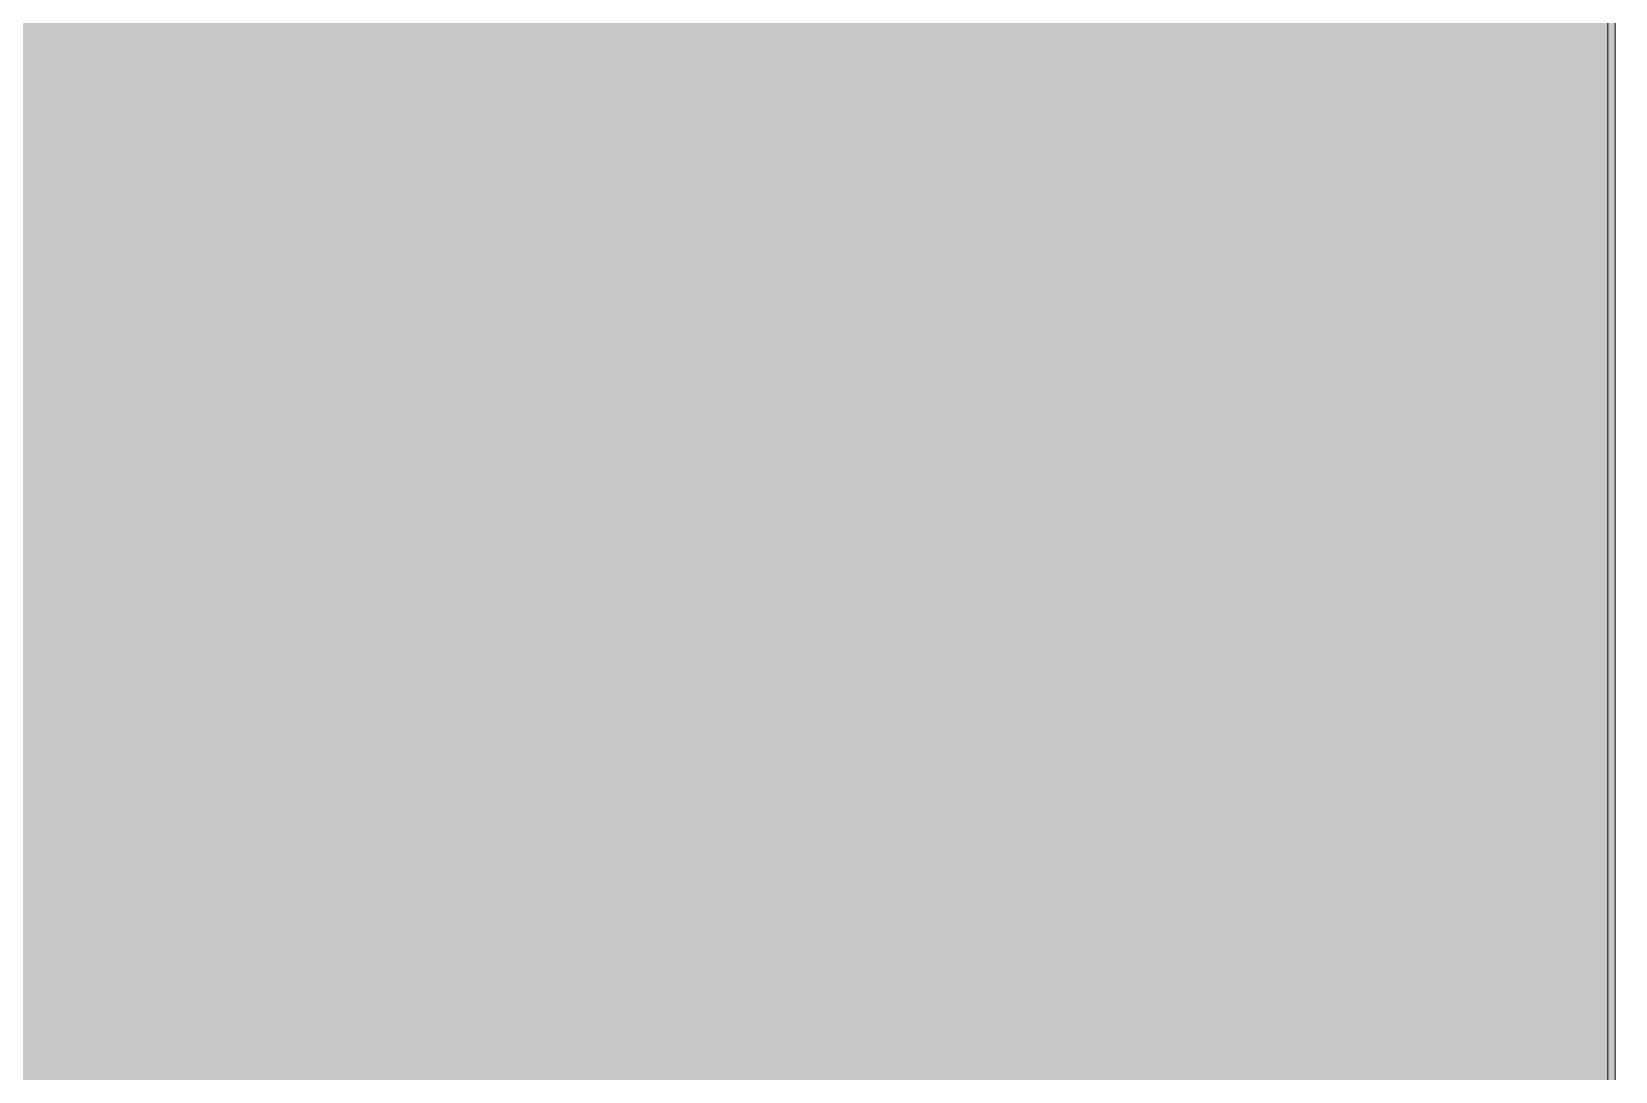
# Model space of a CAD drawing. Header units: millimetres. Extents: x -3817 to 677485, y -22715 to 103890.
# Drawn here: x -307.121 to -305.467, y -19571.06 to -19569.974 of the extents above; entities that cross this region are included whole.
import ezdxf

# ---------------------------------------------------------------- set-up
doc = ezdxf.new("R2010")
doc.units = ezdxf.units.MM
doc.layers.add('PDF _Геометрия', color=7, linetype='Continuous', true_color=0x1d1d1d)
doc.layers.add('PDF _Сплошная заливка', color=7, linetype='Continuous', true_color=0xffffff)

msp = doc.modelspace()

# ---------------------------------------------------------------- hatches: boundary and pattern name
at = {"layer": 'PDF _Сплошная заливка', "transparency": 33554559}
h = msp.add_hatch(color=256, dxfattribs=at)
h.paths.add_polyline_path([(-345.78, -19602.5344), (-305.4665, -19602.5344), (-305.4665, -19522.1436), (-321.3399, -19522.1436), (-321.4108, -19521.6416), (-332.749, -19521.6416), (-332.749, -19522.1436), (-348.7721, -19522.1436), (-348.7721, -19563.087), (-349.087, -19563.087), (-349.087, -19599.7688), (-345.78, -19599.7763), (-345.78, -19601.8635)], flags=0)
h.paths.add_polyline_path([(-332.3553, -19520.4054), (-321.3399, -19520.4054), (-321.4108, -19520.2539), (-332.749, -19520.2539), (-332.749, -19520.4054), (-332.434, -19520.4054)], flags=0)

# ---------------------------------------------------------------- linework, layer by layer
at = {"layer": 'PDF _Геометрия', "color": 253, "lineweight": 9, "true_color": 0xaaaaaa}
msp.add_lwpolyline([(-349.087, -19563.087), (-349.087, -19599.7688), (-345.78, -19599.7688), (-345.78, -19602.5344), (-318.0645, -19602.5344), (-305.4665, -19602.5344), (-305.4665, -19522.1436), (-321.3399, -19522.1436), (-321.3399, -19521.6416)], dxfattribs=at)
at = {"layer": 'PDF _Геометрия', "color": 7, "lineweight": 9}
msp.add_lwpolyline([(-305.4743, -19570.1392), (-305.4743, -19569.8948), (-305.4743, -19569.7162), (-305.4743, -19569.6149), (-305.4743, -19569.5787), (-305.4743, -19569.6028), (-305.4743, -19569.6825), (-305.4743, -19569.813), (-305.4743, -19569.9896), (-305.4743, -19570.2075), (-305.4743, -19570.4619), (-305.4743, -19570.6301), (-305.4743, -19570.7888), (-305.4743, -19570.9119), (-305.4743, -19570.9731), (-305.4743, -19570.9461), (-305.4743, -19570.8597), (-305.4743, -19570.7229), (-305.4743, -19570.5487), (-305.4743, -19570.3499)], close=True, dxfattribs=at)
for points in [[(-305.4743, -19569.8648), (-305.4743, -19570.0786), (-305.4743, -19570.293), (-305.4743, -19570.4682), (-305.4743, -19570.6057), (-305.4743, -19570.7079), (-305.4743, -19570.7765), (-305.4743, -19570.8134), (-305.4743, -19570.8208), (-305.4743, -19570.8006), (-305.4743, -19570.7547), (-305.4743, -19570.6852), (-305.4743, -19570.5939), (-305.4743, -19570.4828), (-305.4743, -19570.3541), (-305.4743, -19570.2094), (-305.4743, -19570.051), (-305.4743, -19569.8807)], [(-305.4743, -19569.9734), (-305.4743, -19569.9739), (-305.4743, -19569.9745), (-305.4743, -19569.975), (-305.4743, -19569.9755), (-305.4743, -19569.976), (-305.4743, -19569.9766), (-305.4743, -19569.9771), (-305.4743, -19569.9776), (-305.4743, -19569.9781), (-305.4743, -19569.9786), (-305.4743, -19569.9791), (-305.4743, -19569.9796), (-305.4743, -19569.9801), (-305.4743, -19569.9806), (-305.4743, -19569.9811), (-305.4743, -19569.9817), (-305.4743, -19569.9822), (-305.4743, -19569.9827), (-305.4743, -19569.9833), (-305.4743, -19569.9838), (-305.4743, -19569.9843), (-305.4743, -19569.9848), (-305.4743, -19569.9853), (-305.4743, -19569.9858), (-305.4743, -19569.9863), (-305.4743, -19569.9868), (-305.4743, -19569.9873), (-305.4743, -19569.9878), (-305.4743, -19569.9884), (-305.4743, -19569.9889), (-305.4743, -19569.9894), (-305.4743, -19569.9899), (-305.4743, -19569.9904), (-305.4743, -19569.991), (-305.4743, -19569.9915), (-305.4743, -19569.992), (-305.4743, -19569.9925), (-305.4743, -19569.993), (-305.4743, -19569.9935), (-305.4743, -19569.994), (-305.4743, -19569.9945), (-305.4743, -19569.9951), (-305.4743, -19569.9956), (-305.4743, -19569.9961), (-305.4743, -19569.9966), (-305.4743, -19569.9971), (-305.4743, -19569.9976), (-305.4743, -19569.9981), (-305.4743, -19569.9986), (-305.4743, -19569.9992), (-305.4743, -19569.9997), (-305.4743, -19570.0002), (-305.4743, -19570.0007), (-305.4743, -19570.0012), (-305.4743, -19570.0017), (-305.4743, -19570.0023), (-305.4743, -19570.0028), (-305.4743, -19570.0033), (-305.4743, -19570.0038), (-305.4743, -19570.0043), (-305.4743, -19570.0048), (-305.4743, -19570.0053), (-305.4743, -19570.0058), (-305.4743, -19570.0063), (-305.4743, -19570.0068), (-305.4743, -19570.0073), (-305.4743, -19570.0079), (-305.4743, -19570.0084), (-305.4743, -19570.009), (-305.4743, -19570.0095), (-305.4743, -19570.01), (-305.4743, -19570.0105), (-305.4743, -19570.011), (-305.4743, -19570.0115), (-305.4743, -19570.012), (-305.4743, -19570.0125), (-305.4743, -19570.013), (-305.4743, -19570.0135), (-305.4743, -19570.014), (-305.4743, -19570.0145), (-305.4743, -19570.0151), (-305.4743, -19570.0156), (-305.4743, -19570.0161), (-305.4743, -19570.0166), (-305.4743, -19570.0171), (-305.4743, -19570.0176), (-305.4743, -19570.0181), (-305.4743, -19570.0186), (-305.4743, -19570.0191), (-305.4743, -19570.0196), (-305.4743, -19570.0201), (-305.4743, -19570.0207), (-305.4743, -19570.0212), (-305.4743, -19570.0217), (-305.4743, -19570.0222), (-305.4743, -19570.0227), (-305.4743, -19570.0233), (-305.4743, -19570.0238), (-305.4743, -19570.0243), (-305.4743, -19570.0248), (-305.4743, -19570.0253), (-305.4743, -19570.0258), (-305.4743, -19570.0263), (-305.4743, -19570.0268), (-305.4743, -19570.0273), (-305.4743, -19570.0279), (-305.4743, -19570.0284), (-305.4743, -19570.0289), (-305.4743, -19570.0294), (-305.4743, -19570.0299), (-305.4743, -19570.0304), (-305.4743, -19570.0309), (-305.4743, -19570.0314), (-305.4743, -19570.0319), (-305.4743, -19570.0324), (-305.4743, -19570.0329), (-305.4743, -19570.0335), (-305.4743, -19570.034), (-305.4743, -19570.0345), (-305.4743, -19570.035), (-305.4743, -19570.0355), (-305.4743, -19570.036), (-305.4743, -19570.0365), (-305.4743, -19570.037), (-305.4743, -19570.0375), (-305.4743, -19570.038), (-305.4743, -19570.0385), (-305.4743, -19570.039), (-305.4743, -19570.0396), (-305.4743, -19570.0401), (-305.4743, -19570.0406), (-305.4743, -19570.0411), (-305.4743, -19570.0416), (-305.4743, -19570.0421), (-305.4743, -19570.0426), (-305.4743, -19570.0431), (-305.4743, -19570.0436), (-305.4743, -19570.0441), (-305.4743, -19570.0446), (-305.4743, -19570.0452), (-305.4743, -19570.0457), (-305.4743, -19570.0462), (-305.4743, -19570.0467), (-305.4743, -19570.0471), (-305.4743, -19570.0476), (-305.4743, -19570.0481), (-305.4743, -19570.0486), (-305.4743, -19570.0491), (-305.4743, -19570.0496), (-305.4743, -19570.0502), (-305.4743, -19570.0507), (-305.4743, -19570.0512), (-305.4743, -19570.0517), (-305.4743, -19570.0522), (-305.4743, -19570.0527), (-305.4743, -19570.0532), (-305.4743, -19570.0537), (-305.4743, -19570.0542), (-305.4743, -19570.0547), (-305.4743, -19570.0552), (-305.4743, -19570.0557), (-305.4743, -19570.0563), (-305.4743, -19570.0568), (-305.4743, -19570.0573), (-305.4743, -19570.0578), (-305.4743, -19570.0583), (-305.4743, -19570.0588), (-305.4743, -19570.0592), (-305.4743, -19570.0597), (-305.4743, -19570.0602), (-305.4743, -19570.0607), (-305.4743, -19570.0613), (-305.4743, -19570.0618), (-305.4743, -19570.0623), (-305.4743, -19570.0628), (-305.4743, -19570.0633), (-305.4743, -19570.0638), (-305.4743, -19570.0643), (-305.4743, -19570.0648), (-305.4743, -19570.0653), (-305.4743, -19570.0658), (-305.4743, -19570.0663), (-305.4743, -19570.0668), (-305.4743, -19570.0673), (-305.4743, -19570.0678), (-305.4743, -19570.0683), (-305.4743, -19570.0688), (-305.4743, -19570.0693), (-305.4743, -19570.0698), (-305.4743, -19570.0703), (-305.4743, -19570.0708), (-305.4743, -19570.0713), (-305.4743, -19570.0719), (-305.4743, -19570.0723), (-305.4743, -19570.0728), (-305.4743, -19570.0733), (-305.4743, -19570.0738), (-305.4743, -19570.0743), (-305.4743, -19570.0748), (-305.4743, -19570.0753), (-305.4743, -19570.0758), (-305.4743, -19570.0763), (-305.4743, -19570.0769), (-305.4743, -19570.0773), (-305.4743, -19570.0778), (-305.4743, -19570.0783), (-305.4743, -19570.0788), (-305.4743, -19570.0793), (-305.4743, -19570.0798), (-305.4743, -19570.0803), (-305.4743, -19570.0808), (-305.4743, -19570.0813), (-305.4743, -19570.0818), (-305.4743, -19570.0823), (-305.4743, -19570.0828), (-305.4743, -19570.0833), (-305.4743, -19570.0838), (-305.4743, -19570.0843), (-305.4743, -19570.0848), (-305.4743, -19570.0852), (-305.4743, -19570.0858), (-305.4743, -19570.0863), (-305.4743, -19570.0868), (-305.4743, -19570.0873), (-305.4743, -19570.0878), (-305.4743, -19570.0883), (-305.4743, -19570.0887), (-305.4743, -19570.0892), (-305.4743, -19570.0897), (-305.4743, -19570.0902), (-305.4743, -19570.0908), (-305.4743, -19570.0913), (-305.4743, -19570.0917), (-305.4743, -19570.0922), (-305.4743, -19570.0927), (-305.4743, -19570.0932), (-305.4743, -19570.0937), (-305.4743, -19570.0942), (-305.4743, -19570.0947), (-305.4743, -19570.0952), (-305.4743, -19570.0957), (-305.4743, -19570.0962), (-305.4743, -19570.0967), (-305.4743, -19570.0972), (-305.4743, -19570.0976), (-305.4743, -19570.0981), (-305.4743, -19570.0986), (-305.4743, -19570.0991), (-305.4743, -19570.0997), (-305.4743, -19570.1001), (-305.4743, -19570.1006), (-305.4743, -19570.1011), (-305.4743, -19570.1016), (-305.4743, -19570.1021), (-305.4743, -19570.1025), (-305.4743, -19570.103), (-305.4743, -19570.1036), (-305.4743, -19570.1041), (-305.4743, -19570.1046), (-305.4743, -19570.105), (-305.4743, -19570.1055), (-305.4743, -19570.106), (-305.4743, -19570.1065), (-305.4743, -19570.107), (-305.4743, -19570.1075), (-305.4743, -19570.108), (-305.4743, -19570.1085), (-305.4743, -19570.109), (-305.4743, -19570.1094), (-305.4743, -19570.1099), (-305.4743, -19570.1104), (-305.4743, -19570.1109), (-305.4743, -19570.1114), (-305.4743, -19570.1119), (-305.4743, -19570.1124), (-305.4743, -19570.1129), (-305.4743, -19570.1133), (-305.4743, -19570.1138), (-305.4743, -19570.1143), (-305.4743, -19570.1148), (-305.4743, -19570.1153), (-305.4743, -19570.1158), (-305.4743, -19570.1163), (-305.4743, -19570.1168), (-305.4743, -19570.1172), (-305.4743, -19570.1177), (-305.4743, -19570.1182), (-305.4743, -19570.1187), (-305.4743, -19570.1192), (-305.4743, -19570.1197), (-305.4743, -19570.1202), (-305.4743, -19570.1206), (-305.4743, -19570.1211), (-305.4743, -19570.1216), (-305.4743, -19570.1221), (-305.4743, -19570.1225), (-305.4743, -19570.1231), (-305.4743, -19570.1236), (-305.4743, -19570.124), (-305.4743, -19570.1245), (-305.4743, -19570.125), (-305.4743, -19570.1255), (-305.4743, -19570.1259), (-305.4743, -19570.1264), (-305.4743, -19570.127), (-305.4743, -19570.1274), (-305.4743, -19570.1279), (-305.4743, -19570.1284), (-305.4743, -19570.1288), (-305.4743, -19570.1293), (-305.4743, -19570.1298), (-305.4743, -19570.1303), (-305.4743, -19570.1308), (-305.4743, -19570.1313), (-305.4743, -19570.1317), (-305.4743, -19570.1322), (-305.4743, -19570.1327), (-305.4743, -19570.1331), (-305.4743, -19570.1337), (-305.4743, -19570.1342), (-305.4743, -19570.1346), (-305.4743, -19570.0174), (-305.4743, -19569.8965)], [(-305.4743, -19569.9189), (-305.4743, -19570.0813), (-305.4743, -19570.2424), (-305.4743, -19570.3783), (-305.4743, -19570.5858), (-305.4743, -19570.7648), (-305.4743, -19570.9206), (-305.4743, -19570.9199), (-305.4743, -19570.9193), (-305.4743, -19570.9186), (-305.4743, -19570.918), (-305.4743, -19570.9174), (-305.4743, -19570.9168), (-305.4743, -19570.9161), (-305.4743, -19570.9155), (-305.4743, -19570.9148), (-305.4743, -19570.9142), (-305.4743, -19570.9135), (-305.4743, -19570.913), (-305.4743, -19570.9123), (-305.4743, -19570.9116), (-305.4743, -19570.911), (-305.4743, -19570.9103), (-305.4743, -19570.9097), (-305.4743, -19570.9091), (-305.4743, -19570.9085), (-305.4743, -19570.9078), (-305.4743, -19570.9071), (-305.4743, -19570.9065), (-305.4743, -19570.9058), (-305.4743, -19570.9052), (-305.4743, -19570.9046), (-305.4743, -19570.9039), (-305.4743, -19570.9033), (-305.4743, -19570.9026), (-305.4743, -19570.902), (-305.4743, -19570.9013), (-305.4743, -19570.9007), (-305.4743, -19570.9001), (-305.4743, -19570.8994), (-305.4743, -19570.8987), (-305.4743, -19570.8981), (-305.4743, -19570.8974), (-305.4743, -19570.8968), (-305.4743, -19570.8962), (-305.4743, -19570.8955), (-305.4743, -19570.8949), (-305.4743, -19570.8942), (-305.4743, -19570.8935), (-305.4743, -19570.8929), (-305.4743, -19570.8923), (-305.4743, -19570.8916), (-305.4743, -19570.891), (-305.4743, -19570.8903), (-305.4743, -19570.8896), (-305.4743, -19570.889), (-305.4743, -19570.8884), (-305.4743, -19570.8877), (-305.4743, -19570.887), (-305.4743, -19570.8864), (-305.4743, -19570.8857), (-305.4743, -19570.8851), (-305.4743, -19570.8844), (-305.4743, -19570.8838), (-305.4743, -19570.8831), (-305.4743, -19570.8824), (-305.4743, -19570.8818), (-305.4743, -19570.8812), (-305.4743, -19570.8805), (-305.4743, -19570.8798), (-305.4743, -19570.8791), (-305.4743, -19570.8785), (-305.4743, -19570.8779), (-305.4743, -19570.8772), (-305.4743, -19570.8765), (-305.4743, -19570.8759), (-305.4743, -19570.8752), (-305.4743, -19570.8746), (-305.4743, -19570.8739), (-305.4743, -19570.8732), (-305.4743, -19570.8726), (-305.4743, -19570.8719), (-305.4743, -19570.8712), (-305.4743, -19570.8706), (-305.4743, -19570.8699), (-305.4743, -19570.8693), (-305.4743, -19570.8686), (-305.4743, -19570.8679), (-305.4743, -19570.8673), (-305.4743, -19570.8666), (-305.4743, -19570.8659), (-305.4743, -19570.8652), (-305.4743, -19570.8646), (-305.4743, -19570.864), (-305.4743, -19570.8633), (-305.4743, -19570.8626), (-305.4743, -19570.8619), (-305.4743, -19570.8612), (-305.4743, -19570.8606), (-305.4743, -19570.8599), (-305.4743, -19570.8593), (-305.4743, -19570.8586), (-305.4743, -19570.8579), (-305.4743, -19570.8573), (-305.4743, -19570.8566), (-305.4743, -19570.8559), (-305.4743, -19570.8552), (-305.4743, -19570.8545), (-305.4743, -19570.8539), (-305.4743, -19570.8532), (-305.4743, -19570.8525), (-305.4743, -19570.8518), (-305.4743, -19570.8512), (-305.4743, -19570.8506), (-305.4743, -19570.8499), (-305.4743, -19570.8492), (-305.4743, -19570.8485), (-305.4743, -19570.8478), (-305.4743, -19570.8472), (-305.4743, -19570.8465), (-305.4743, -19570.8458), (-305.4743, -19570.8451), (-305.4743, -19570.8445), (-305.4743, -19570.8438), (-305.4743, -19570.8431), (-305.4743, -19570.8424), (-305.4743, -19570.8417), (-305.4743, -19570.8411), (-305.4743, -19570.8404), (-305.4743, -19570.8397), (-305.4743, -19570.839), (-305.4743, -19570.8384), (-305.4743, -19570.8377), (-305.4743, -19570.837), (-305.4743, -19570.8363), (-305.4743, -19570.8356), (-305.4743, -19570.8349), (-305.4743, -19570.8342), (-305.4743, -19570.8335), (-305.4743, -19570.8328), (-305.4743, -19570.8322), (-305.4743, -19570.8315), (-305.4743, -19570.8308), (-305.4743, -19570.8301), (-305.4743, -19570.8295), (-305.4743, -19570.8288), (-305.4743, -19570.8281), (-305.4743, -19570.8273), (-305.4743, -19570.8267), (-305.4743, -19570.826), (-305.4743, -19570.8253), (-305.4743, -19570.8246), (-305.4743, -19570.8239), (-305.4743, -19570.8233), (-305.4743, -19570.8226), (-305.4743, -19570.8218), (-305.4743, -19570.8211), (-305.4743, -19570.8205), (-305.4743, -19570.8198), (-305.4743, -19570.8191), (-305.4743, -19570.8184), (-305.4743, -19570.8177), (-305.4743, -19570.817), (-305.4743, -19570.8163), (-305.4743, -19570.8156), (-305.4743, -19570.815), (-305.4743, -19570.8143), (-305.4743, -19570.8135), (-305.4743, -19570.8128), (-305.4743, -19570.8122), (-305.4743, -19570.8115), (-305.4743, -19570.8107), (-305.4743, -19570.81), (-305.4743, -19570.8094), (-305.4743, -19570.8087), (-305.4743, -19570.808), (-305.4743, -19570.8072), (-305.4743, -19570.8066), (-305.4743, -19570.8059), (-305.4743, -19570.8051), (-305.4743, -19570.8044), (-305.4743, -19570.8038), (-305.4743, -19570.8031), (-305.4743, -19570.8023), (-305.4743, -19570.8016), (-305.4743, -19570.801), (-305.4743, -19570.8003), (-305.4743, -19570.7995), (-305.4743, -19570.7988), (-305.4743, -19570.7982), (-305.4743, -19570.7974), (-305.4743, -19570.7967), (-305.4743, -19570.7961), (-305.4743, -19570.7953), (-305.4743, -19570.7946), (-305.4743, -19570.7939), (-305.4743, -19570.7932), (-305.4743, -19570.7925), (-305.4743, -19570.7918), (-305.4743, -19570.7911), (-305.4743, -19570.7904), (-305.4743, -19570.7896), (-305.4743, -19570.7889), (-305.4743, -19570.7883), (-305.4743, -19570.7875), (-305.4743, -19570.7868), (-305.4743, -19570.7861), (-305.4743, -19570.7854), (-305.4743, -19570.7847), (-305.4743, -19570.7839), (-305.4743, -19570.7833), (-305.4743, -19570.7826), (-305.4743, -19570.7818), (-305.4743, -19570.7811), (-305.4743, -19570.7804), (-305.4743, -19570.7797), (-305.4743, -19570.7789), (-305.4743, -19570.7783), (-305.4743, -19570.7775), (-305.4743, -19570.7768), (-305.4743, -19570.7761), (-305.4743, -19570.7754), (-305.4743, -19570.7747), (-305.4743, -19570.7739), (-305.4743, -19570.7732), (-305.4743, -19570.7725), (-305.4743, -19570.7718), (-305.4743, -19570.771), (-305.4743, -19570.7704), (-305.4743, -19570.7696), (-305.4743, -19570.7689), (-305.4743, -19570.7682), (-305.4743, -19570.7675), (-305.4743, -19570.7667), (-305.4743, -19570.766), (-305.4743, -19570.7653), (-305.4743, -19570.7645), (-305.4743, -19570.7638), (-305.4743, -19570.7631), (-305.4743, -19570.7624), (-305.4743, -19570.7616), (-305.4743, -19570.761), (-305.4743, -19570.7602), (-305.4743, -19570.7594), (-305.4743, -19570.7588), (-305.4743, -19570.758), (-305.4743, -19570.7573), (-305.4743, -19570.7565), (-305.4743, -19570.7558), (-305.4743, -19570.7551), (-305.4743, -19570.7543), (-305.4743, -19570.7536), (-305.4743, -19570.7529), (-305.4743, -19570.7521), (-305.4743, -19570.7515), (-305.4743, -19570.7507), (-305.4743, -19570.7499), (-305.4743, -19570.7493), (-305.4743, -19570.7485), (-305.4743, -19570.7477), (-305.4743, -19570.7471), (-305.4743, -19570.7463), (-305.4743, -19570.7455), (-305.4743, -19570.7449), (-305.4743, -19570.7441), (-305.4743, -19570.7433), (-305.4743, -19570.7426), (-305.4743, -19570.7419), (-305.4743, -19570.7411), (-305.4743, -19570.7404), (-305.4743, -19570.7397), (-305.4743, -19570.7389), (-305.4743, -19570.7382), (-305.4743, -19570.7374), (-305.4743, -19570.7367), (-305.4743, -19570.7359), (-305.4743, -19570.7352), (-305.4743, -19570.7344), (-305.4743, -19570.7337), (-305.4743, -19570.733), (-305.4743, -19570.7322), (-305.4743, -19570.7315), (-305.4743, -19570.7307), (-305.4743, -19570.73), (-305.4743, -19570.7293), (-305.4743, -19570.7285), (-305.4743, -19570.7277), (-305.4743, -19570.727), (-305.4743, -19570.7263), (-305.4743, -19570.7255), (-305.4743, -19570.7248), (-305.4743, -19570.724), (-305.4743, -19570.7232), (-305.4743, -19570.7225), (-305.4743, -19570.7218), (-305.4743, -19570.721), (-305.4743, -19570.7203), (-305.4743, -19570.7195), (-305.4743, -19570.7187), (-305.4743, -19570.718), (-305.4743, -19570.7172), (-305.4743, -19570.7165), (-305.4743, -19570.7157), (-305.4743, -19570.715), (-305.4743, -19570.7142), (-305.4743, -19570.7135), (-305.4743, -19570.7127), (-305.4743, -19570.712), (-305.4743, -19570.7112), (-305.4743, -19570.7104), (-305.4743, -19570.7097), (-305.4743, -19570.7089), (-305.4743, -19570.7081), (-305.4743, -19570.7074), (-305.4743, -19570.7066), (-305.4743, -19570.7059), (-305.4743, -19570.7051), (-305.4743, -19570.7043), (-305.4743, -19570.7036), (-305.4743, -19570.7028), (-305.4743, -19570.702), (-305.4743, -19570.7013), (-305.4743, -19570.7005), (-305.4743, -19570.6998), (-305.4743, -19570.699), (-305.4743, -19570.6982), (-305.4743, -19570.6975), (-305.4743, -19570.6967), (-305.4743, -19570.6959), (-305.4743, -19570.6952), (-305.4743, -19570.6944), (-305.4743, -19570.6936), (-305.4743, -19570.6929), (-305.4743, -19570.6921), (-305.4743, -19570.6914), (-305.4743, -19570.6906), (-305.4743, -19570.6897), (-305.4743, -19570.689), (-305.4743, -19570.6882), (-305.4743, -19570.6875), (-305.4743, -19570.6867), (-305.4743, -19570.6859), (-305.4743, -19570.6852), (-305.4743, -19570.6844), (-305.4743, -19570.6836), (-305.4743, -19570.6828), (-305.4743, -19570.682), (-305.4743, -19570.6813), (-305.4743, -19570.6805), (-305.4743, -19570.6797), (-305.4743, -19570.679), (-305.4743, -19570.6781), (-305.4743, -19570.6774), (-305.4743, -19570.6766), (-305.4743, -19570.6758), (-305.4743, -19570.6751), (-305.4743, -19570.6742), (-305.4743, -19570.6735), (-305.4743, -19570.6727), (-305.4743, -19570.6719), (-305.4743, -19570.6712), (-305.4743, -19570.6703), (-305.4743, -19570.6696), (-305.4743, -19570.6688), (-305.4743, -19570.668), (-305.4743, -19570.6672), (-305.4743, -19570.6664), (-305.4743, -19570.6657), (-305.4743, -19570.6648), (-305.4743, -19570.6641), (-305.4743, -19570.6633), (-305.4743, -19570.6625), (-305.4743, -19570.6617), (-305.4743, -19570.6609), (-305.4743, -19570.6602), (-305.4743, -19570.6593), (-305.4743, -19570.6586), (-305.4743, -19570.6578), (-305.4743, -19570.6569), (-305.4743, -19570.6562), (-305.4743, -19570.6554), (-305.4743, -19570.6546), (-305.4743, -19570.6538), (-305.4743, -19570.653), (-305.4743, -19570.6522), (-305.4743, -19570.6514), (-305.4743, -19570.6506), (-305.4743, -19570.6498), (-305.4743, -19570.6491), (-305.4743, -19570.6482), (-305.4743, -19570.6474), (-305.4743, -19570.6466), (-305.4743, -19570.6458), (-305.4743, -19570.6451), (-305.4743, -19570.6442), (-305.4743, -19570.6435), (-305.4743, -19570.6426), (-305.4743, -19570.6419), (-305.4743, -19570.641), (-305.4743, -19570.6402), (-305.4743, -19570.6394), (-305.4743, -19570.6386), (-305.4743, -19570.6378), (-305.4743, -19570.637), (-305.4743, -19570.6362), (-305.4743, -19570.6354), (-305.4743, -19570.6346), (-305.4743, -19570.6338), (-305.4743, -19570.633), (-305.4743, -19570.6322), (-305.4743, -19570.6313), (-305.4743, -19570.6306), (-305.4743, -19570.6297), (-305.4743, -19570.629), (-305.4743, -19570.6281), (-305.4743, -19570.6274), (-305.4743, -19570.6265), (-305.4743, -19570.6257), (-305.4743, -19570.6249), (-305.4743, -19570.6241), (-305.4743, -19570.6233), (-305.4743, -19570.6224), (-305.4743, -19570.6217), (-305.4743, -19570.6208), (-305.4743, -19570.62), (-305.4743, -19570.6192), (-305.4743, -19570.6184), (-305.4743, -19570.6175), (-305.4743, -19570.6168), (-305.4743, -19570.6159), (-305.4743, -19570.6151), (-305.4743, -19570.6143), (-305.4743, -19570.6135), (-305.4743, -19570.6126), (-305.4743, -19570.6118), (-305.4743, -19570.611), (-305.4743, -19570.6101), (-305.4743, -19570.6094), (-305.4743, -19570.6085), (-305.4743, -19570.6077), (-305.4743, -19570.6069), (-305.4743, -19570.6061), (-305.4743, -19570.6052), (-305.4743, -19570.6044), (-305.4743, -19570.6036), (-305.4743, -19570.6028), (-305.4743, -19570.6019), (-305.4743, -19570.6011), (-305.4743, -19570.6003), (-305.4743, -19570.5995), (-305.4743, -19570.5986), (-305.4743, -19570.5978), (-305.4743, -19570.597), (-305.4743, -19570.5962), (-305.4743, -19570.5953), (-305.4743, -19570.5945), (-305.4743, -19570.5936), (-305.4743, -19570.5928), (-305.4743, -19570.592), (-305.4743, -19570.5912), (-305.4743, -19570.5903), (-305.4743, -19570.5895), (-305.4743, -19570.5886), (-305.4743, -19570.5878), (-305.4743, -19570.587), (-305.4743, -19570.5862), (-305.4743, -19570.5853), (-305.4743, -19570.5845), (-305.4743, -19570.5836), (-305.4743, -19570.5828), (-305.4743, -19570.5819), (-305.4743, -19570.5811), (-305.4743, -19570.5802), (-305.4743, -19570.5794), (-305.4743, -19570.5786), (-305.4743, -19570.5778), (-305.4743, -19570.5769), (-305.4743, -19570.5761), (-305.4743, -19570.5752), (-305.4743, -19570.5744), (-305.4743, -19570.5735), (-305.4743, -19570.5727), (-305.4743, -19570.5718), (-305.4743, -19570.571), (-305.4743, -19570.5701), (-305.4743, -19570.5693), (-305.4743, -19570.5684), (-305.4743, -19570.5676), (-305.4743, -19570.5667), (-305.4743, -19570.5659), (-305.4743, -19570.5651), (-305.4743, -19570.5642), (-305.4743, -19570.5634), (-305.4743, -19570.5625), (-305.4743, -19570.5617), (-305.4743, -19570.5607), (-305.4743, -19570.5599), (-305.4743, -19570.559), (-305.4743, -19570.5582), (-305.4743, -19570.5573), (-305.4743, -19570.5565), (-305.4743, -19570.5556), (-305.4743, -19570.5548), (-305.4743, -19570.5539), (-305.4743, -19570.5531), (-305.4743, -19570.5522), (-305.4743, -19570.5513), (-305.4743, -19570.5505), (-305.4743, -19570.5496), (-305.4743, -19570.5488), (-305.4743, -19570.5479), (-305.4743, -19570.5471), (-305.4743, -19570.5461), (-305.4743, -19570.5453), (-305.4743, -19570.5445), (-305.4743, -19570.5436), (-305.4743, -19570.5428), (-305.4743, -19570.5418), (-305.4743, -19570.541), (-305.4743, -19570.5401), (-305.4743, -19570.5393), (-305.4743, -19570.5383), (-305.4743, -19570.5375), (-305.4743, -19570.5367), (-305.4743, -19570.5358), (-305.4743, -19570.5349), (-305.4743, -19570.534), (-305.4743, -19570.5332), (-305.4743, -19570.5323), (-305.4743, -19570.5314), (-305.4743, -19570.5305), (-305.4743, -19570.5297), (-305.4743, -19570.5288), (-305.4743, -19570.5279), (-305.4743, -19570.5271), (-305.4743, -19570.5261), (-305.4743, -19570.5253), (-305.4743, -19570.5244), (-305.4743, -19570.5235), (-305.4743, -19570.5227), (-305.4743, -19570.5218), (-305.4743, -19570.5209), (-305.4743, -19570.52), (-305.4743, -19570.5191), (-305.4743, -19570.5183), (-305.4743, -19570.5174), (-305.4743, -19570.5165), (-305.4743, -19570.5156), (-305.4743, -19570.5147), (-305.4743, -19570.5138), (-305.4743, -19570.513), (-305.4743, -19570.5121), (-305.4743, -19570.5112), (-305.4743, -19570.5103), (-305.4743, -19570.5094), (-305.4743, -19570.5085), (-305.4743, -19570.5077), (-305.4743, -19570.5067), (-305.4743, -19570.5059), (-305.4743, -19570.5049), (-305.4743, -19570.5041), (-305.4743, -19570.5032), (-305.4743, -19570.5023), (-305.4743, -19570.5014), (-305.4743, -19570.5005), (-305.4743, -19570.4996), (-305.4743, -19570.4988), (-305.4743, -19570.4978), (-305.4743, -19570.4969), (-305.4743, -19570.496), (-305.4743, -19570.4951), (-305.4743, -19570.4943), (-305.4743, -19570.4933), (-305.4743, -19570.4925), (-305.4743, -19570.4916), (-305.4743, -19570.4906), (-305.4743, -19570.4898), (-305.4743, -19570.4888), (-305.4743, -19570.4879), (-305.4743, -19570.4871), (-305.4743, -19570.4861), (-305.4743, -19570.4853), (-305.4743, -19570.4843), (-305.4743, -19570.4834), (-305.4743, -19570.4826), (-305.4743, -19570.4816), (-305.4743, -19570.4807), (-305.4743, -19570.4799), (-305.4743, -19570.4789), (-305.4743, -19570.478), (-305.4743, -19570.4771), (-305.4743, -19570.4762), (-305.4743, -19570.4753), (-305.4743, -19570.4743), (-305.4743, -19570.4734), (-305.4743, -19570.4726), (-305.4743, -19570.4716), (-305.4743, -19570.4707), (-305.4743, -19570.4698), (-305.4743, -19570.4689), (-305.4743, -19570.468), (-305.4743, -19570.4671), (-305.4743, -19570.4661), (-305.4743, -19570.4652), (-305.4743, -19570.4643), (-305.4743, -19570.4634), (-305.4743, -19570.4625), (-305.4743, -19570.4615), (-305.4743, -19570.4606), (-305.4743, -19570.4597), (-305.4743, -19570.4588), (-305.4743, -19570.4579), (-305.4743, -19570.457), (-305.4743, -19570.456), (-305.4743, -19570.4551), (-305.4743, -19570.4542), (-305.4743, -19570.4532), (-305.4743, -19570.4523), (-305.4743, -19570.4514), (-305.4743, -19570.4505), (-305.4743, -19570.4496), (-305.4743, -19570.4487), (-305.4743, -19570.4477), (-305.4743, -19570.4468), (-305.4743, -19570.4459), (-305.4743, -19570.4449), (-305.4743, -19570.444), (-305.4743, -19570.4431), (-305.4743, -19570.4421), (-305.4743, -19570.4412), (-305.4743, -19570.4403), (-305.4743, -19570.4393), (-305.4743, -19570.4384), (-305.4743, -19570.4375), (-305.4743, -19570.4365), (-305.4743, -19570.4356), (-305.4743, -19570.4347), (-305.4743, -19570.4337), (-305.4743, -19570.4328), (-305.4743, -19570.4319), (-305.4743, -19570.4309), (-305.4743, -19570.4299), (-305.4743, -19570.429), (-305.4743, -19570.4281), (-305.4743, -19570.4271), (-305.4743, -19570.4262), (-305.4743, -19570.4253), (-305.4743, -19570.4243), (-305.4743, -19570.4234), (-305.4743, -19570.4225), (-305.4743, -19570.4214), (-305.4743, -19570.4205), (-305.4743, -19570.4196), (-305.4743, -19570.4187), (-305.4743, -19570.4177), (-305.4743, -19570.4168), (-305.4743, -19570.4158), (-305.4743, -19570.4148), (-305.4743, -19570.4139), (-305.4743, -19570.413), (-305.4743, -19570.412), (-305.4743, -19570.411), (-305.4743, -19570.4101), (-305.4743, -19570.4092), (-305.4743, -19570.4082), (-305.4743, -19570.4072), (-305.4743, -19570.4063), (-305.4743, -19570.4053), (-305.4743, -19570.4043), (-305.4743, -19570.4034), (-305.4743, -19570.4025), (-305.4743, -19570.4015), (-305.4743, -19570.4005), (-305.4743, -19570.3996), (-305.4743, -19570.3986), (-305.4743, -19570.3976), (-305.4743, -19570.3967), (-305.4743, -19570.3958), (-305.4743, -19570.3947), (-305.4743, -19570.3938), (-305.4743, -19570.3929), (-305.4743, -19570.3919), (-305.4743, -19570.3909), (-305.4743, -19570.3899), (-305.4743, -19570.389), (-305.4743, -19570.388), (-305.4743, -19570.387), (-305.4743, -19570.3861), (-305.4743, -19570.3851), (-305.4743, -19570.3842), (-305.4743, -19570.3831), (-305.4743, -19570.3822), (-305.4743, -19570.3812), (-305.4743, -19570.3803), (-305.4743, -19570.3793), (-305.4743, -19570.3783), (-305.4743, -19570.2424), (-305.4743, -19570.0813), (-305.4743, -19569.9189)], [(-305.4743, -19569.9249), (-305.4743, -19570.1003), (-305.4743, -19570.2708), (-305.4743, -19570.1672), (-305.4743, -19570.0425), (-305.4743, -19569.9502)], [(-305.4743, -19569.9736), (-305.4743, -19569.974), (-305.4743, -19569.9744), (-305.4743, -19569.9748), (-305.4743, -19569.9751), (-305.4743, -19569.9756), (-305.4743, -19569.976), (-305.4743, -19569.9763), (-305.4743, -19569.9767), (-305.4743, -19569.9771), (-305.4743, -19569.9775), (-305.4743, -19569.9779), (-305.4743, -19569.9783), (-305.4743, -19569.9787), (-305.4743, -19569.9791), (-305.4743, -19569.9795), (-305.4743, -19569.9799), (-305.4743, -19569.9802), (-305.4743, -19569.9806), (-305.4743, -19569.9811), (-305.4743, -19569.9814), (-305.4743, -19569.9818), (-305.4743, -19569.9823), (-305.4743, -19569.9827), (-305.4743, -19569.983), (-305.4743, -19569.9834), (-305.4743, -19569.9839), (-305.4743, -19569.9842), (-305.4743, -19569.9846), (-305.4743, -19569.985), (-305.4743, -19569.9855), (-305.4743, -19569.9858), (-305.4743, -19569.9862), (-305.4743, -19569.9867), (-305.4743, -19569.9871), (-305.4743, -19569.9874), (-305.4743, -19569.9878), (-305.4743, -19569.9883), (-305.4743, -19569.9887), (-305.4743, -19569.9891), (-305.4743, -19569.9895), (-305.4743, -19569.9899), (-305.4743, -19569.9903), (-305.4743, -19569.9907), (-305.4743, -19569.9912), (-305.4743, -19569.9915), (-305.4743, -19569.9919), (-305.4743, -19569.9923), (-305.4743, -19569.9928), (-305.4743, -19569.9932), (-305.4743, -19569.9936), (-305.4743, -19569.994), (-305.4743, -19569.9944), (-305.4743, -19569.9948), (-305.4743, -19569.9952), (-305.4743, -19569.9956), (-305.4743, -19569.9961), (-305.4743, -19569.9965), (-305.4743, -19569.9969), (-305.4743, -19569.9973), (-305.4743, -19569.9978), (-305.4743, -19569.9982), (-305.4743, -19569.9985), (-305.4743, -19569.999), (-305.4743, -19569.9994), (-305.4743, -19569.9998), (-305.4743, -19570.0002), (-305.4743, -19570.0006), (-305.4743, -19570.0011), (-305.4743, -19570.0015), (-305.4743, -19570.0019), (-305.4743, -19570.0023), (-305.4743, -19570.0028), (-305.4743, -19570.0032), (-305.4743, -19570.0036), (-305.4743, -19570.004), (-305.4743, -19570.0045), (-305.4743, -19570.0049), (-305.4743, -19570.0053), (-305.4743, -19570.0057), (-305.4743, -19570.0062), (-305.4743, -19570.0066), (-305.4743, -19570.007), (-305.4743, -19570.0074), (-305.4743, -19570.0079), (-305.4743, -19570.0083), (-305.4743, -19570.0087), (-305.4743, -19570.0091), (-305.4743, -19570.0096), (-305.4743, -19570.0101), (-305.4743, -19570.0105), (-305.4743, -19570.0109), (-305.4743, -19570.0113), (-305.4743, -19570.0118), (-305.4743, -19570.0122), (-305.4743, -19570.0126), (-305.4743, -19570.013), (-305.4743, -19570.0134), (-305.4743, -19570.0139), (-305.4743, -19570.0144), (-305.4743, -19570.0148), (-305.4743, -19570.0152), (-305.4743, -19570.0157), (-305.4743, -19570.0161), (-305.4743, -19570.0165), (-305.4743, -19570.0169), (-305.4743, -19570.0174), (-305.4743, -19570.0179), (-305.4743, -19570.0183), (-305.4743, -19570.0187), (-305.4743, -19570.0191), (-305.4743, -19570.0195), (-305.4743, -19570.0201), (-305.4743, -19570.0205), (-305.4743, -19570.0209), (-305.4743, -19570.0213), (-305.4743, -19570.0218), (-305.4743, -19570.0223), (-305.4743, -19570.0227), (-305.4743, -19570.0231), (-305.4743, -19570.0235), (-305.4743, -19570.024), (-305.4743, -19570.0245), (-305.4743, -19570.0249), (-305.4743, -19570.0253), (-305.4743, -19570.0257), (-305.4743, -19570.0262), (-305.4743, -19570.0267), (-305.4743, -19570.0271), (-305.4743, -19570.0275), (-305.4743, -19570.028), (-305.4743, -19570.0285), (-305.4743, -19570.0289), (-305.4743, -19570.0293), (-305.4743, -19570.0298), (-305.4743, -19570.0302), (-305.4743, -19570.0307), (-305.4743, -19570.0312), (-305.4743, -19570.0316), (-305.4743, -19570.032), (-305.4743, -19570.0324), (-305.4743, -19570.0329), (-305.4743, -19570.0334), (-305.4743, -19570.0338), (-305.4743, -19570.0343), (-305.4743, -19570.0347), (-305.4743, -19570.0351), (-305.4743, -19570.0357), (-305.4743, -19570.0361), (-305.4743, -19570.0365), (-305.4743, -19570.037), (-305.4743, -19570.0374), (-305.4743, -19570.0379), (-305.4743, -19570.0384), (-305.4743, -19570.0388), (-305.4743, -19570.0392), (-305.4743, -19570.0397), (-305.4743, -19570.0401), (-305.4743, -19570.0406), (-305.4743, -19570.0411), (-305.4743, -19570.0415), (-305.4743, -19570.042), (-305.4743, -19570.0424), (-305.4743, -19570.0429), (-305.4743, -19570.0434), (-305.4743, -19570.0438), (-305.4743, -19570.0443), (-305.4743, -19570.0447), (-305.4743, -19570.0452), (-305.4743, -19570.0457), (-305.4743, -19570.0461), (-305.4743, -19570.0466), (-305.4743, -19570.047), (-305.4743, -19570.0474), (-305.4743, -19570.0479), (-305.4743, -19570.0484), (-305.4743, -19570.0489), (-305.4743, -19570.0493), (-305.4743, -19570.0498), (-305.4743, -19570.0502), (-305.4743, -19570.0507), (-305.4743, -19570.0512), (-305.4743, -19570.0516), (-305.4743, -19570.0521), (-305.4743, -19570.0525), (-305.4743, -19570.053), (-305.4743, -19570.0535), (-305.4743, -19570.054), (-305.4743, -19570.0544), (-305.4743, -19570.0549), (-305.4743, -19570.0553), (-305.4743, -19570.0558), (-305.4743, -19570.0563), (-305.4743, -19570.0567), (-305.4743, -19570.0572), (-305.4743, -19570.0576), (-305.4743, -19570.0581), (-305.4743, -19570.0585), (-305.4743, -19570.0591), (-305.4743, -19570.0595), (-305.4743, -19570.06), (-305.4743, -19570.0604), (-305.4743, -19570.0609), (-305.4743, -19570.0613), (-305.4743, -19570.0619), (-305.4743, -19570.0623), (-305.4743, -19570.0628), (-305.4743, -19570.0633), (-305.4743, -19570.0637), (-305.4743, -19570.0642), (-305.4743, -19570.0646), (-305.4743, -19570.0652), (-305.4743, -19570.0656), (-305.4743, -19570.0661), (-305.4743, -19570.0665), (-305.4743, -19570.067), (-305.4743, -19570.0674), (-305.4743, -19570.068), (-305.4743, -19570.0684), (-305.4743, -19570.0689), (-305.4743, -19570.0694), (-305.4743, -19570.0698), (-305.4743, -19570.0703), (-305.4743, -19570.0708), (-305.4743, -19570.0713), (-305.4743, -19570.0717), (-305.4743, -19570.0722), (-305.4743, -19570.0726), (-305.4743, -19570.0731), (-305.4743, -19570.0736), (-305.4743, -19570.0741), (-305.4743, -19570.0746), (-305.4743, -19570.075), (-305.4743, -19570.0755), (-305.4743, -19570.0759), (-305.4743, -19570.0764), (-305.4743, -19570.0769), (-305.4743, -19570.0774), (-305.4743, -19570.0779), (-305.4743, -19570.0783), (-305.4743, -19570.0788), (-305.4743, -19570.0793), (-305.4743, -19570.0797), (-305.4743, -19570.0802), (-305.4743, -19570.0807), (-305.4743, -19570.0812), (-305.4743, -19570.0817), (-305.4743, -19570.0821), (-305.4743, -19570.0826), (-305.4743, -19570.083), (-305.4743, -19570.0836), (-305.4743, -19570.0841), (-305.4743, -19570.0845), (-305.4743, -19570.085), (-305.4743, -19570.0855), (-305.4743, -19570.0859), (-305.4743, -19570.0864), (-305.4743, -19570.0869), (-305.4743, -19570.0874), (-305.4743, -19570.0879), (-305.4743, -19570.0883), (-305.4743, -19570.0888), (-305.4743, -19570.0893), (-305.4743, -19570.0897), (-305.4743, -19570.0902), (-305.4743, -19570.0907), (-305.4743, -19570.0912), (-305.4743, -19570.0917), (-305.4743, -19570.0921), (-305.4743, -19570.0926), (-305.4743, -19570.0931), (-305.4743, -19570.0936), (-305.4743, -19570.0941), (-305.4743, -19570.0946), (-305.4743, -19570.095), (-305.4743, -19570.0955), (-305.4743, -19570.096), (-305.4743, -19570.0964), (-305.4743, -19570.0969), (-305.4743, -19570.0975), (-305.4743, -19570.0979), (-305.4743, -19570.0984), (-305.4743, -19570.0988), (-305.4743, -19570.0993), (-305.4743, -19570.0998), (-305.4743, -19570.1003), (-305.4743, -19570.1008), (-305.4743, -19570.1013), (-305.4743, -19570.1017), (-305.4743, -19570.1022), (-305.4743, -19570.1027), (-305.4743, -19570.1031), (-305.4743, -19570.1036), (-305.4743, -19570.1042), (-305.4743, -19570.1046), (-305.4743, -19570.1051), (-305.4743, -19570.1056), (-305.4743, -19570.106), (-305.4743, -19570.1065), (-305.4743, -19570.107), (-305.4743, -19570.1075), (-305.4743, -19570.108), (-305.4743, -19570.1085), (-305.4743, -19570.109), (-305.4743, -19570.1094), (-305.4743, -19570.1099), (-305.4743, -19570.1104), (-305.4743, -19570.1108), (-305.4743, -19570.1114), (-305.4743, -19570.1119), (-305.4743, -19570.1123), (-305.4743, -19570.1128), (-305.4743, -19570.1133), (-305.4743, -19570.1137), (-305.4743, -19570.1142), (-305.4743, -19570.1147), (-305.4743, -19570.1152), (-305.4743, -19570.1157), (-305.4743, -19570.1162), (-305.4743, -19570.1166), (-305.4743, -19570.1171), (-305.4743, -19570.1176), (-305.4743, -19570.1181), (-305.4743, -19570.1186), (-305.4743, -19570.1191), (-305.4743, -19570.1196), (-305.4743, -19570.12), (-305.4743, -19570.1205), (-305.4743, -19570.121), (-305.4743, -19570.1214), (-305.4743, -19570.122), (-305.4743, -19570.1225), (-305.4743, -19570.1229), (-305.4743, -19570.1234), (-305.4743, -19570.1239), (-305.4743, -19570.1243), (-305.4743, -19570.1248), (-305.4743, -19570.1253), (-305.4743, -19570.1258), (-305.4743, -19570.1263), (-305.4743, -19570.1268), (-305.4743, -19570.1272), (-305.4743, -19570.1277), (-305.4743, -19570.1282), (-305.4743, -19570.1287), (-305.4743, -19570.1292), (-305.4743, -19570.1297), (-305.4743, -19570.1302), (-305.4743, -19570.1306), (-305.4743, -19570.1311), (-305.4743, -19570.1316), (-305.4743, -19570.132), (-305.4743, -19570.1325), (-305.4743, -19570.1331), (-305.4743, -19570.1335), (-305.4743, -19570.134), (-305.4743, -19570.1345), (-305.4743, -19570.1349), (-305.4743, -19570.1354), (-305.4743, -19570.1359), (-305.4743, -19570.1364), (-305.4743, -19570.1369), (-305.4743, -19570.1374), (-305.4743, -19570.1379), (-305.4743, -19570.1383), (-305.4743, -19570.1388), (-305.4743, -19570.1393), (-305.4743, -19570.1398), (-305.4743, -19570.1403), (-305.4743, -19570.1408), (-305.4743, -19570.1412), (-305.4743, -19570.1417), (-305.4743, -19570.1422), (-305.4743, -19570.1426), (-305.4743, -19570.1431), (-305.4743, -19570.1437), (-305.4743, -19570.1441), (-305.4743, -19570.1446), (-305.4743, -19570.1451), (-305.4743, -19570.1455), (-305.4743, -19570.146), (-305.4743, -19570.1465), (-305.4743, -19570.147), (-305.4743, -19570.1475), (-305.4743, -19570.148), (-305.4743, -19570.1484), (-305.4743, -19570.1489), (-305.4743, -19570.1494), (-305.4743, -19570.1498), (-305.4743, -19570.1504), (-305.4743, -19570.1509), (-305.4743, -19570.1513), (-305.4743, -19570.1518), (-305.4743, -19570.1522), (-305.4743, -19570.1527), (-305.4743, -19570.1532), (-305.4743, -19570.1537), (-305.4743, -19570.1542), (-305.4743, -19570.1547), (-305.4743, -19570.1551), (-305.4743, -19570.1556), (-305.4743, -19570.1561), (-305.4743, -19570.1565), (-305.4743, -19570.157), (-305.4743, -19570.1576), (-305.4743, -19570.158), (-305.4743, -19570.1585), (-305.4743, -19570.1589), (-305.4743, -19570.1594), (-305.4743, -19570.1599), (-305.4743, -19570.1604), (-305.4743, -19570.1609), (-305.4743, -19570.1614), (-305.4743, -19570.1618), (-305.4743, -19570.1623), (-305.4743, -19570.1627), (-305.4743, -19570.1632), (-305.4743, -19570.1637), (-305.4743, -19570.1642), (-305.4743, -19570.1647), (-305.4743, -19570.1652), (-305.4743, -19570.1656), (-305.4743, -19570.1661), (-305.4743, -19570.1665), (-305.4743, -19570.1671), (-305.4743, -19570.1676), (-305.4743, -19570.168), (-305.4743, -19570.1685), (-305.4743, -19570.1689), (-305.4743, -19570.1694), (-305.4743, -19570.1699), (-305.4743, -19570.1704), (-305.4743, -19570.1709), (-305.4743, -19570.1713), (-305.4743, -19570.1718), (-305.4743, -19570.1722), (-305.4743, -19570.1727), (-305.4743, -19570.1732), (-305.4743, -19570.1737), (-305.4743, -19570.1742), (-305.4743, -19570.1746), (-305.4743, -19570.1751), (-305.4743, -19570.1756), (-305.4743, -19570.176), (-305.4743, -19570.1765), (-305.4743, -19570.177), (-305.4743, -19570.1775), (-305.4743, -19570.1779), (-305.4743, -19570.1784), (-305.4743, -19570.1788), (-305.4743, -19570.1793), (-305.4743, -19570.1799), (-305.4743, -19570.1803), (-305.4743, -19570.1808), (-305.4743, -19570.1812), (-305.4743, -19570.1817), (-305.4743, -19570.1821), (-305.4743, -19570.1826), (-305.4743, -19570.1831), (-305.4743, -19570.1836), (-305.4743, -19570.184), (-305.4743, -19570.1845), (-305.4743, -19570.1849), (-305.4743, -19570.1854), (-305.4743, -19570.1859), (-305.4743, -19570.1864), (-305.4743, -19570.1868), (-305.4743, -19570.1873), (-305.4743, -19570.1877), (-305.4743, -19570.1882), (-305.4743, -19570.1887), (-305.4743, -19570.1892), (-305.4743, -19570.1896), (-305.4743, -19570.1901), (-305.4743, -19570.1905), (-305.4743, -19570.191), (-305.4743, -19570.1915), (-305.4743, -19570.192), (-305.4743, -19570.1924), (-305.4743, -19570.1929), (-305.4743, -19570.1933), (-305.4743, -19570.1938), (-305.4743, -19570.1943), (-305.4743, -19570.1948), (-305.4743, -19570.1952), (-305.4743, -19570.1957), (-305.4743, -19570.1961), (-305.4743, -19570.1966), (-305.4743, -19570.1971), (-305.4743, -19570.1975), (-305.4743, -19570.198), (-305.4743, -19570.1984), (-305.4743, -19570.1989), (-305.4743, -19570.1993), (-305.4743, -19570.1999), (-305.4743, -19570.2003), (-305.4743, -19570.2007), (-305.4743, -19570.2012), (-305.4743, -19570.2016), (-305.4743, -19570.2021), (-305.4743, -19570.2026), (-305.4743, -19570.203), (-305.4743, -19570.2035), (-305.4743, -19570.2039), (-305.4743, -19570.2044), (-305.4743, -19570.2049), (-305.4743, -19570.2053), (-305.4743, -19570.2058), (-305.4743, -19570.2062), (-305.4743, -19570.2067), (-305.4743, -19570.2071), (-305.4743, -19570.2076), (-305.4743, -19570.2081), (-305.4743, -19570.2085), (-305.4743, -19570.2089), (-305.4743, -19570.2094), (-305.4743, -19570.2099), (-305.4743, -19570.2103), (-305.4743, -19570.2108), (-305.4743, -19570.2112), (-305.4743, -19570.2116), (-305.4743, -19570.2121), (-305.4743, -19570.2126), (-305.4743, -19570.213), (-305.4743, -19570.2135), (-305.4743, -19570.2139), (-305.4743, -19570.2144), (-305.4743, -19570.2149), (-305.4743, -19570.2153), (-305.4743, -19570.2157), (-305.4743, -19570.2162), (-305.4743, -19570.2166), (-305.4743, -19570.2171), (-305.4743, -19570.2176), (-305.4743, -19570.218), (-305.4743, -19570.2184), (-305.4743, -19570.2188), (-305.4743, -19570.2194), (-305.4743, -19570.2198), (-305.4743, -19570.2202), (-305.4743, -19570.2206), (-305.4743, -19570.2211), (-305.4743, -19570.2216), (-305.4743, -19570.222), (-305.4743, -19570.2224), (-305.4743, -19570.2229), (-305.4743, -19570.2233), (-305.4743, -19570.2238), (-305.4743, -19570.2242), (-305.4743, -19570.2247), (-305.4743, -19570.2251), (-305.4743, -19570.2255), (-305.4743, -19570.226), (-305.4743, -19570.2264), (-305.4743, -19570.2269), (-305.4743, -19570.2273), (-305.4743, -19570.2277), (-305.4743, -19570.2282), (-305.4743, -19570.2286), (-305.4743, -19570.229), (-305.4743, -19570.2295), (-305.4743, -19570.23), (-305.4743, -19570.2304), (-305.4743, -19570.2308), (-305.4743, -19570.2312), (-305.4743, -19570.2316), (-305.4743, -19570.2322), (-305.4743, -19570.2326), (-305.4743, -19570.233), (-305.4743, -19570.2334), (-305.4743, -19570.2339), (-305.4743, -19570.2343), (-305.4743, -19570.2347), (-305.4743, -19570.2351), (-305.4743, -19570.2355), (-305.4743, -19570.2361), (-305.4743, -19570.2365), (-305.4743, -19570.2369), (-305.4743, -19570.2373), (-305.4743, -19570.2378), (-305.4743, -19570.2382), (-305.4743, -19570.2386), (-305.4743, -19570.239), (-305.4743, -19570.2394), (-305.4743, -19570.2399), (-305.4743, -19570.2403), (-305.4743, -19570.2407), (-305.4743, -19570.2411), (-305.4743, -19570.2416), (-305.4743, -19570.242), (-305.4743, -19570.2424), (-305.4743, -19570.2428), (-305.4743, -19570.2433), (-305.4743, -19570.2437), (-305.4743, -19570.2441), (-305.4743, -19570.2445), (-305.4743, -19570.245), (-305.4743, -19570.2454), (-305.4743, -19570.2458), (-305.4743, -19570.2462), (-305.4743, -19570.2467), (-305.4743, -19570.2471), (-305.4743, -19570.2475), (-305.4743, -19570.2479), (-305.4743, -19570.2483), (-305.4743, -19570.2488), (-305.4743, -19570.2492), (-305.4743, -19570.2496), (-305.4743, -19570.25), (-305.4743, -19570.2505), (-305.4743, -19570.2509), (-305.4743, -19570.2513), (-305.4743, -19570.2517), (-305.4743, -19570.2521), (-305.4743, -19570.2525), (-305.4743, -19570.2529), (-305.4743, -19570.2533), (-305.4743, -19570.2538), (-305.4743, -19570.2542), (-305.4743, -19570.2546), (-305.4743, -19570.255), (-305.4743, -19570.2554), (-305.4743, -19570.2558), (-305.4743, -19570.2562), (-305.4743, -19570.2567), (-305.4743, -19570.2571), (-305.4743, -19570.2575), (-305.4743, -19570.2578), (-305.4743, -19570.2583), (-305.4743, -19570.2587), (-305.4743, -19570.2591), (-305.4743, -19570.2595), (-305.4743, -19570.2599), (-305.4743, -19570.2603), (-305.4743, -19570.2607), (-305.4743, -19570.2611), (-305.4743, -19570.2616), (-305.4743, -19570.2619), (-305.4743, -19570.2623), (-305.4743, -19570.2628), (-305.4743, -19570.2631), (-305.4743, -19570.2635), (-305.4743, -19570.2639), (-305.4743, -19570.2644), (-305.4743, -19570.2647), (-305.4743, -19570.2651), (-305.4743, -19570.2656), (-305.4743, -19570.2659), (-305.4743, -19570.2663), (-305.4743, -19570.2667), (-305.4743, -19570.2672), (-305.4743, -19570.2675), (-305.4743, -19570.2679), (-305.4743, -19570.2683), (-305.4743, -19570.2687), (-305.4743, -19570.2691), (-305.4743, -19570.2695), (-305.4743, -19570.2699), (-305.4743, -19570.2703), (-305.4743, -19570.2706), (-305.4743, -19570.2711), (-305.4743, -19570.2714), (-305.4743, -19570.2718), (-305.4743, -19570.2723), (-305.4743, -19570.2726), (-305.4743, -19570.273), (-305.4743, -19570.2734), (-305.4743, -19570.2738), (-305.4743, -19570.2742), (-305.4743, -19570.2745), (-305.4743, -19570.275), (-305.4743, -19570.2753), (-305.4743, -19570.2757), (-305.4743, -19570.2761), (-305.4743, -19570.2765), (-305.4743, -19570.2768), (-305.4743, -19570.2773), (-305.4743, -19570.2776), (-305.4743, -19570.278), (-305.4743, -19570.2784), (-305.4743, -19570.2788), (-305.4743, -19570.2791), (-305.4743, -19570.2795), (-305.4743, -19570.2799), (-305.4743, -19570.2802), (-305.4743, -19570.2806), (-305.4743, -19570.281), (-305.4743, -19570.2814), (-305.4743, -19570.2817), (-305.4743, -19570.2822), (-305.4743, -19570.2825), (-305.4743, -19570.2828), (-305.4743, -19570.2833), (-305.4743, -19570.2836), (-305.4743, -19570.284), (-305.4743, -19570.2844), (-305.4743, -19570.2847), (-305.4743, -19570.2851), (-305.4743, -19570.2855), (-305.4743, -19570.2858), (-305.4743, -19570.2862), (-305.4743, -19570.2866), (-305.4743, -19570.2869), (-305.4743, -19570.2873), (-305.4743, -19570.2877), (-305.4743, -19570.288), (-305.4743, -19570.2884), (-305.4743, -19570.2888), (-305.4743, -19570.2891), (-305.4743, -19570.2895), (-305.4743, -19570.2898), (-305.4743, -19570.2902), (-305.4743, -19570.2906), (-305.4743, -19570.2909), (-305.4743, -19570.2912), (-305.4743, -19570.2917), (-305.4743, -19570.292), (-305.4743, -19570.2923), (-305.4743, -19570.2927), (-305.4743, -19570.293), (-305.4743, -19570.2934), (-305.4743, -19570.2938), (-305.4743, -19570.2941), (-305.4743, -19570.2945), (-305.4743, -19570.2948), (-305.4743, -19570.2951), (-305.4743, -19570.2955), (-305.4743, -19570.2958), (-305.4743, -19570.2962), (-305.4743, -19570.2966), (-305.4743, -19570.2969), (-305.4743, -19570.2973), (-305.4743, -19570.2976), (-305.4743, -19570.2979), (-305.4743, -19570.2983), (-305.4743, -19570.2986), (-305.4743, -19570.299), (-305.4743, -19570.2993), (-305.4743, -19570.2996), (-305.4743, -19570.3), (-305.4743, -19570.3003), (-305.4743, -19570.3007), (-305.4743, -19570.301), (-305.4743, -19570.3013), (-305.4743, -19570.3017), (-305.4743, -19570.302), (-305.4743, -19570.3023), (-305.4743, -19570.3027), (-305.4743, -19570.303), (-305.4743, -19570.3034), (-305.4743, -19570.3037), (-305.4743, -19570.304), (-305.4743, -19570.3044), (-305.4743, -19570.3047), (-305.4743, -19570.3051), (-305.4743, -19570.3053), (-305.4743, -19570.3057), (-305.4743, -19570.306), (-305.4743, -19570.3063), (-305.4743, -19570.3067), (-305.4743, -19570.307), (-305.4743, -19570.3073), (-305.4743, -19570.3076), (-305.4743, -19570.3079), (-305.4743, -19570.3083), (-305.4743, -19570.3086), (-305.4743, -19570.309), (-305.4743, -19570.3092), (-305.4743, -19570.3096), (-305.4743, -19570.3099), (-305.4743, -19570.3102), (-305.4743, -19570.3105), (-305.4743, -19570.3108), (-305.4743, -19570.3112), (-305.4743, -19570.3115), (-305.4743, -19570.3118), (-305.4743, -19570.3121), (-305.4743, -19570.3124), (-305.4743, -19570.3127), (-305.4743, -19570.313), (-305.4743, -19570.3134), (-305.4743, -19570.3136), (-305.4743, -19570.314), (-305.4743, -19570.3143), (-305.4743, -19570.3146), (-305.4743, -19570.3149), (-305.4743, -19570.3152), (-305.4743, -19570.3155), (-305.4743, -19570.3158), (-305.4743, -19570.3161), (-305.4743, -19570.3164), (-305.4743, -19570.3168), (-305.4743, -19570.317), (-305.4743, -19570.3174), (-305.4743, -19570.3176), (-305.4743, -19570.3179), (-305.4743, -19570.3182), (-305.4743, -19570.3185), (-305.4743, -19570.3188), (-305.4743, -19570.3191), (-305.4743, -19570.3194), (-305.4743, -19570.3197), (-305.4743, -19570.32), (-305.4743, -19570.3203), (-305.4743, -19570.3206), (-305.4743, -19570.3208), (-305.4743, -19570.3212), (-305.4743, -19570.3214), (-305.4743, -19570.3218), (-305.4743, -19570.322), (-305.4743, -19570.3223), (-305.4743, -19570.3226), (-305.4743, -19570.3229), (-305.4743, -19570.3232), (-305.4743, -19570.3235), (-305.4743, -19570.3237), (-305.4743, -19570.324), (-305.4743, -19570.3243), (-305.4743, -19570.3246), (-305.4743, -19570.3248), (-305.4743, -19570.3251), (-305.4743, -19570.3254), (-305.4743, -19570.3257), (-305.4743, -19570.326), (-305.4743, -19570.3263), (-305.4743, -19570.3265), (-305.4743, -19570.3268), (-305.4743, -19570.3271), (-305.4743, -19570.3274), (-305.4743, -19570.3276), (-305.4743, -19570.3279), (-305.4743, -19570.3281), (-305.4743, -19570.3284), (-305.4743, -19570.3287), (-305.4743, -19570.329), (-305.4743, -19570.3292), (-305.4743, -19570.3295), (-305.4743, -19570.3297), (-305.4743, -19570.33), (-305.4743, -19570.3302), (-305.4743, -19570.3305), (-305.4743, -19570.3307), (-305.4743, -19570.3311), (-305.4743, -19570.3313), (-305.4743, -19570.3316), (-305.4743, -19570.3318), (-305.4743, -19570.3321), (-305.4743, -19570.3324), (-305.4743, -19570.3326), (-305.4743, -19570.3329), (-305.4743, -19570.3331), (-305.4743, -19570.3334), (-305.4743, -19570.3336), (-305.4743, -19570.3339), (-305.4743, -19570.3341), (-305.4743, -19570.3343), (-305.4743, -19570.3346), (-305.4743, -19570.3348), (-305.4743, -19570.3351), (-305.4743, -19570.3353), (-305.4743, -19570.3356), (-305.4743, -19570.3358), (-305.4743, -19570.3361), (-305.4743, -19570.3363), (-305.4743, -19570.3365), (-305.4743, -19570.3368), (-305.4743, -19570.337), (-305.4743, -19570.3373), (-305.4743, -19570.3375), (-305.4743, -19570.3377), (-305.4743, -19570.3379), (-305.4743, -19570.3382), (-305.4743, -19570.3385), (-305.4743, -19570.3386), (-305.4743, -19570.3389), (-305.4743, -19570.3391), (-305.4743, -19570.3393), (-305.4743, -19570.3396), (-305.4743, -19570.3398), (-305.4743, -19570.34), (-305.4743, -19570.3402), (-305.4743, -19570.3405), (-305.4743, -19570.3407), (-305.4743, -19570.3409), (-305.4743, -19571.7263)]]:
    msp.add_lwpolyline(points, dxfattribs=at)

doc.saveas('drawing.dxf')
